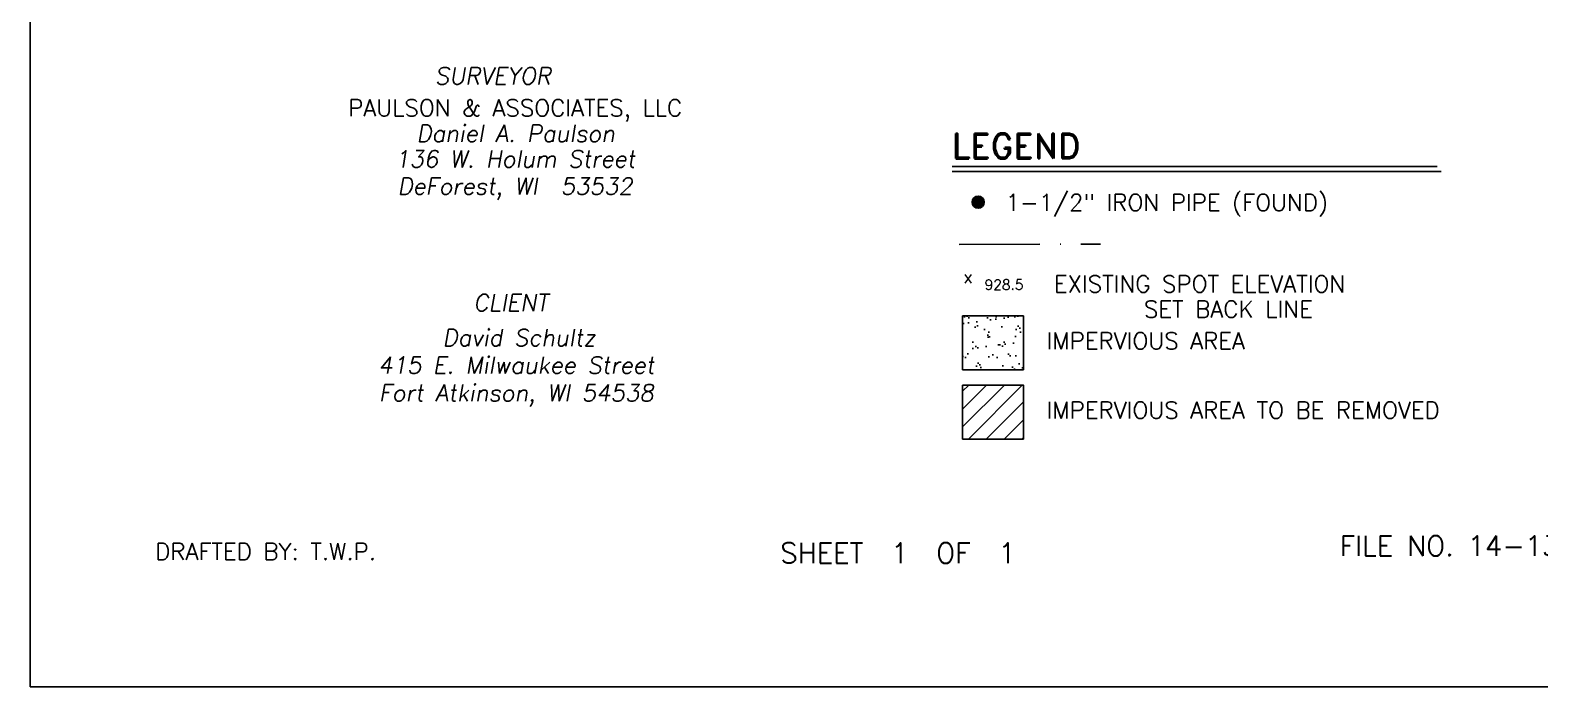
# Model space of a CAD drawing. Extents: x 855789 to 943791, y 436843 to 437263.
# Drawn here: x 855789.3 to 856013.5, y 436843 to 436940.5 of the extents above; entities that cross this region are included whole.
import ezdxf
from ezdxf.enums import TextEntityAlignment as Align

# ---------------------------------------------------------------- set-up
doc = ezdxf.new("R2010")
doc.units = 0
doc.header["$MEASUREMENT"] = 0
doc.linetypes.add('ACAD_ISO10W100', pattern=[18, 12, -3, 0, -3])
doc.layers.get('0').update_dxf_attribs({"linetype": 'CONTINUOUS'})
for name, color, linetype in [('ANNOTATION', 6, 'CONTINUOUS'), ('building', 3, 'CONTINUOUS'), ('Set backs', 1, 'ACAD_ISO10W100'), ('SHEET', 3, 'CONTINUOUS'), ('TITLES', 3, 'CONTINUOUS')]:
    doc.layers.add(name, color=color, linetype=linetype)
doc.styles.add('ROMAND', font='romand', dxfattribs={"oblique": 10, "height": 8})
doc.styles.add('ROMANS', font='ROMANS.shx', dxfattribs={"height": 2})

# ---------------------------------------------------------------- blocks, each defined once
blk = doc.blocks.new('*X2')
at = {"color": 0}
for p, q in [((4792.35, 13162.2, 100), (4794.27, 13164.12, 100)), ((4792.35, 13162.37, 100), (4794.1, 13164.12, 100)), ((4792.37, 13162.57, 100), (4793.91, 13164.11, 100)), ((4792.37, 13162.04, 100), (4794.43, 13164.1, 100)), ((4792.4, 13161.9, 100), (4794.58, 13164.07, 100)), ((4792.41, 13162.79, 100), (4793.69, 13164.06, 100)), ((4792.44, 13161.76, 100), (4794.72, 13164.03, 100)), ((4792.49, 13161.63, 100), (4794.84, 13163.98, 100)), ((4792.51, 13163.06, 100), (4793.41, 13163.96, 100)), ((4792.55, 13161.51, 100), (4794.97, 13163.93, 100)), ((4792.61, 13161.39, 100), (4795.08, 13163.87, 100)), ((4792.68, 13161.29, 100), (4795.19, 13163.8, 100)), ((4792.75, 13161.19, 100), (4795.29, 13163.72, 100)), ((4792.84, 13161.09, 100), (4795.38, 13163.64, 100)), ((4792.93, 13161, 100), (4795.47, 13163.55, 100)), ((4793.02, 13160.92, 100), (4795.55, 13163.45, 100)), ((4793.12, 13160.85, 100), (4795.63, 13163.35, 100)), ((4793.23, 13160.78, 100), (4795.7, 13163.24, 100)), ((4793.34, 13160.71, 100), (4795.76, 13163.13, 100)), ((4793.46, 13160.66, 100), (4795.81, 13163.01, 100)), ((4793.59, 13160.61, 100), (4795.86, 13162.88, 100)), ((4793.73, 13160.57, 100), (4795.9, 13162.74, 100)), ((4793.88, 13160.54, 100), (4795.93, 13162.59, 100)), ((4794.04, 13160.53, 100), (4795.95, 13162.43, 100)), ((4794.21, 13160.52, 100), (4795.95, 13162.26, 100)), ((4794.41, 13160.54, 100), (4795.93, 13162.07, 100)), ((4794.63, 13160.59, 100), (4795.89, 13161.84, 100)), ((4794.91, 13160.69, 100), (4795.78, 13161.56, 100))]:
    blk.add_line(p, q, dxfattribs=at)

msp = doc.modelspace()

# ---------------------------------------------------------------- hatches: boundary and pattern name
at = {"layer": 'building', "ltscale": 0.5}
h = msp.add_hatch(dxfattribs=at)
h.set_pattern_fill('AR-SAND', color=2, scale=1.5, style=0)
h.set_pattern_definition([(37.5, (5.03, -0.8667), (-0.094490037, 2.8902356535), [0, -2.28, 0, -2.55, 0, -2.4375]), (7.5, (5.03, -0.8667), (2.654665058, 4.233219098), [0, -1.23, 0, -2.055, 0, -0.7875]), (327.5, (3.185, -0.8667), (4.6712127926, 0.00848858), [0, -0.75, 0, -2.7, 0, -3.525]), (317.5, (3.185, -0.8667), (4.509189907, 1.316513347), [0, -0.375, 0, -1.77, 0, -2.025])])
h.paths.add_polyline_path([(855927.79, 436898.07), (855936.82, 436898.07), (855936.82, 436890.08), (855927.79, 436890.08)])
h = msp.add_hatch(dxfattribs=at)
h.set_pattern_fill('ANSI31', color=2, scale=15, style=0)
h.set_pattern_definition([(45, (5.03, -0.8667), (-1.3258252147, 1.3258252147), [])])
h.paths.add_polyline_path([(855927.79, 436887.79), (855936.82, 436887.79), (855936.82, 436879.79), (855927.79, 436879.79)])

# ---------------------------------------------------------------- linework, layer by layer
at = {"layer": 'building'}
for points in [[(855927.79, 436898.07), (855936.82, 436898.07), (855936.82, 436890.08), (855927.79, 436890.08)], [(855927.79, 436887.79), (855936.82, 436887.79), (855936.82, 436879.79), (855927.79, 436879.79)]]:
    msp.add_lwpolyline(points, close=True, dxfattribs=at)
at = {"layer": 'Set backs'}
msp.add_line((855927.27, 436908.7, 693.27), (855948.3, 436908.76, 693.27), dxfattribs=at)
at = {"layer": 'SHEET', "color": 1}
for p in [(855789.32, 437262.98, 693.27), (856044.32, 436842.98, 693.27)]:
    msp.add_line(p, (855789.32, 436842.98, 693.27), dxfattribs=at)
at = {"layer": 'TITLES', "color": 3}
for p, q in [((855926.25, 436920.28, 693.27), (855998.27, 436920.28, 693.27)), ((855926.25, 436919.53, 693.27), (855998.87, 436919.53, 693.27))]:
    msp.add_line(p, q, dxfattribs=at)
at = {"layer": 'TITLES'}
msp.add_circle((855930.12, 436914.97, 693.27), 0.9, dxfattribs=at)

# ---------------------------------------------------------------- block references
at = {"layer": 'TITLES', "color": 2, "xscale": 0.499999875028152, "yscale": 0.4999998749844963, "zscale": 0.4999998749999859}
msp.add_blockref('*X2', (853533.04, 430333.81, 643.27), dxfattribs=at)

# ---------------------------------------------------------------- texts
at = {"layer": 'ANNOTATION', "color": 1, "style": 'ROMANS'}
msp.add_text('928.5', height=1.5, dxfattribs=at).set_placement((855933.96, 436902.72, 693.27), align=Align.MIDDLE_CENTER)
at = {"layer": 'TITLES', "color": 4, "style": 'ROMANS', "oblique": 10}
for s, p in [('    SURVEYOR', (855841.97, 436934.98, 693.27)), ('CLIENT', (855855.16, 436901.29, 693.27))]:
    msp.add_text(s, height=2.5, dxfattribs=at).set_placement(p, align=Align.TOP_LEFT)
at = {"layer": 'TITLES', "style": 'ROMANS'}
for s, height, p in [('PAULSON & ASSOCIATES, LLC', 2.5, (855861.35, 436927.73, 693.27)), ('SHEET  1  OF  1', 3, (855918.21, 436861.36, 693.27))]:
    msp.add_text(s, height=height, dxfattribs=at).set_placement(p, align=Align.CENTER)
at = {"layer": 'TITLES', "color": 2, "style": 'ROMANS', "oblique": 10}
for s, p in [('Daniel A. Paulson', (855861.43, 436923.94, 693.27)), ('136 W. Holum Street', (855861.35, 436920.15, 693.27)), ('DeForest, WI  53532', (855861.35, 436916.1, 693.27)), ('David Schultz', (855861.92, 436893.6, 693.27)), ('415 E. Milwaukee Street', (855861.52, 436889.52, 693.27)), ('Fort Atkinson, WI 54538', (855861.52, 436885.4, 693.27))]:
    msp.add_text(s, height=2.5, dxfattribs=at).set_placement(p, align=Align.CENTER)
at = {"layer": 'TITLES', "color": 4, "style": 'ROMAND'}
msp.add_text('LEGEND', height=3.75, dxfattribs=at).set_placement((855926.17, 436921.45, 693.27))
at = {"layer": 'TITLES', "style": 'ROMANS'}
for s, height, p in [('1-1/2" IRON PIPE (FOUND)', 2.5, (855934.18, 436912.92, 643.27)), ('x', 2, (855927.89, 436902.32, 643.27)), ('EXISTING SPOT ELEVATION', 2.5, (855941.35, 436900.82, 643.27)), ('SET BACK LINE', 2.5, (855954.74, 436897.08, 643.27)), ('IMPERVIOUS AREA', 2.5, (855940.28, 436892.37, 643.27)), ('IMPERVIOUS AREA TO BE REMOVED', 2.5, (855940.28, 436882.08, 643.27)), ('FILE NO. 14-137', 3, (855983.79, 436861.52, 643.27)), ('DRAFTED BY: T.W.P.', 2.5, (855807.89, 436861.08, 626.6))]:
    msp.add_text(s, height=height, dxfattribs=at).set_placement(p, align=Align.BOTTOM_LEFT)

doc.saveas('drawing.dxf')
